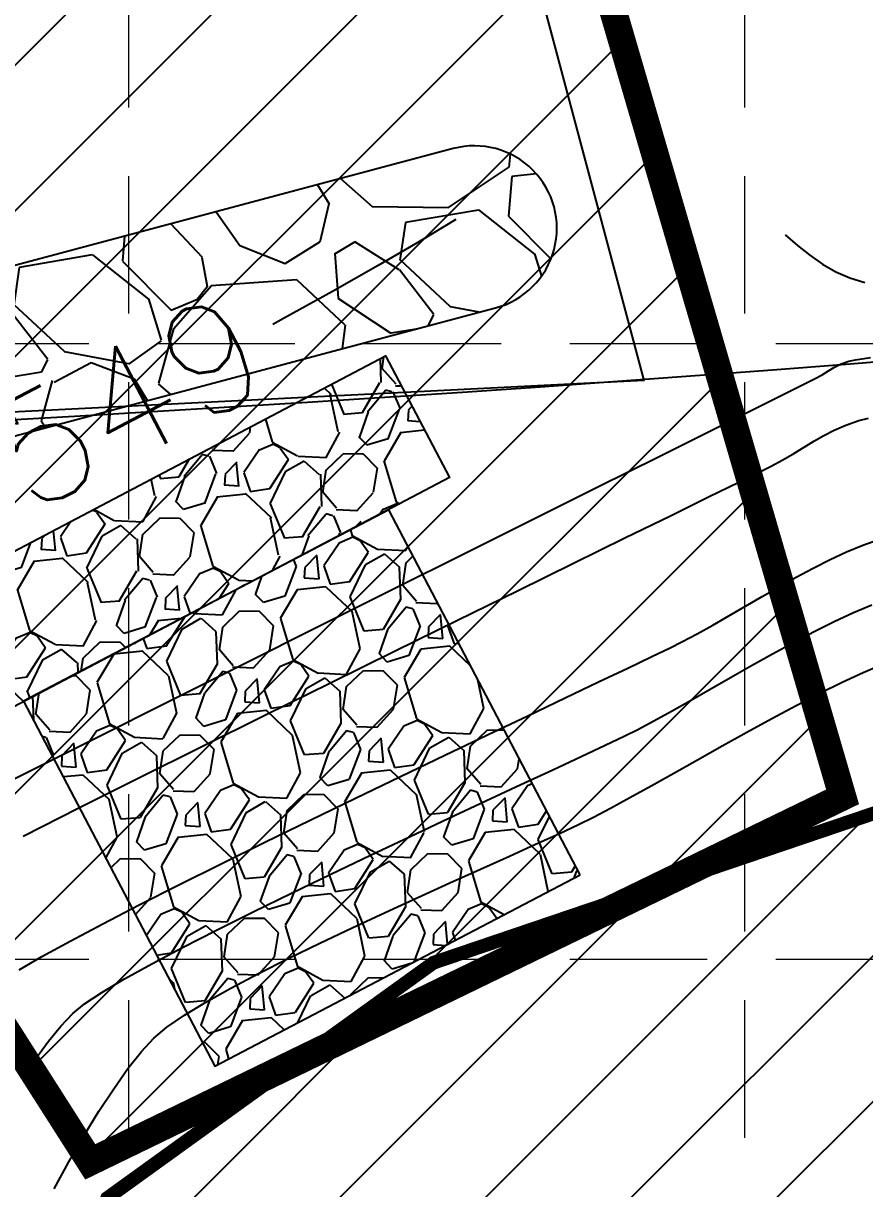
# Model space of a CAD drawing. Extents: x 2138193 to 2139991, y 332071 to 334944.
# Drawn here: x 2138814.9 to 2138876.1, y 332863.1 to 332947.9 of the extents above; entities that cross this region are included whole.
import ezdxf

# ---------------------------------------------------------------- set-up
doc = ezdxf.new("R2010")
doc.units = 0
doc.header["$LTSCALE"] = 100
doc.header["$MEASUREMENT"] = 0
doc.linetypes.add('DASHED', pattern=[0.75, 0.5, -0.25])
doc.linetypes.add('HIDDEN', pattern=[0.375, 0.25, -0.125])
for name, color, linetype in [('C-EROS-HTCH-OL', 250, 'Continuous'), ('CONTOURS', 35, 'Continuous'), ('GRID', 254, 'DASHED'), ('STORM', 5, 'Continuous'), ('V-PROP-SUBD-N', 7, 'Continuous')]:
    doc.layers.add(name, color=color, linetype=linetype)
doc.styles.add('L100', font='simplex', dxfattribs={"height": 10})
pattern_1 = [(189.650163708709, (2136263.9611964, 333565.1061612194), (-237.1703105930105, -41.83589271792687), [2.690719995381807, -266.3817595427981]), (146.6070637087089, (2136261.308546196, 333564.6551103686), (200.5962447802403, -133.2709627832561), [4.617359992075039, -457.1184992154291]), (94.14776370870892, (2136257.453439142, 333567.1963993197), (20.279368442801, -296.6289753025111), [3.255759994412008, -322.3206394467881]), (228.911063708709, (2136248.23428907, 333568.1168729241), (263.9365423335035, 301.2266631694417), [4.204759992783201, -416.271159285537]), (254.471063708709, (2136245.470795742, 333564.9477871626), (70.5427453680726, 250.2473296935367), [4.123099992923358, -408.1874592994114]), (318.911063708709, (2136244.366934082, 333560.9751948885), (-301.2266631694417, 263.9365423335036), [4.204759992783201, -416.271159285537]), (359.331563708709, (2136247.536019843, 333558.2117015602), (-327.9928846670754, 4.546083389435643), [5.560579990456153, -550.4969790551598]), (33.89266370870897, (2136253.096216982, 333558.1468349823), (382.8539887748879, 258.1139602739893), [5.249759990989624, -519.7264191079723]), (83.06696370870897, (2136257.453957271, 333561.0743082062), (35.90958508721063, 303.1674495344561), [4.21899999275876, -417.6814592831165]), (136.873763708709, (2136257.963232603, 333565.262462761), (160.0890256881682, -152.2218947473346), [4.816639991733006, -236.0152595949175]), (184.034763708709, (2136254.447815147, 333568.5551577107), (-324.7236702301712, -23.54864158411016), [6.228959989308983, -616.6674989415885]), (100.4514637087089, (2136263.635309123, 333555.6714488667), (-35.29745862203108, 180.98091861928), [2.126019996351026, -210.4768796387501]), (133.106563708709, (2136263.249642979, 333557.7622050959), (179.0399830401669, -192.7295489892571), [4.04473999305785, -400.4302193127255]), (186.6373637087089, (2136260.485631522, 333560.7152104479), (-12.4127355451621, -15.68197189361071), [2.828419995145468, -25.45583995630911]), (164.8359637087089, (2136260.877421634, 333563.4659377121), (103.2353108388098, -30.69970031267441), [1.523159997385739, -150.7922997411891]), (253.438763708709, (2136259.40730199, 333563.8643699202), (21.55623286365871, 59.45863599699707), [2.1540599963029, -105.5492398188416]), (352.6011637087089, (2136258.793307501, 333561.7996639479), (71.87136434374824, -5.874197534868562), [3.498579993995246, -113.1204598058468]), (123.202463708709, (2136262.262748411, 333561.349131226), (18.95122901327023, -40.50741080282996), [2.529819995657968, -60.71573989579113]), (338.026863708709, (2136250.311761106, 333571.0637543085), (194.0578095049405, -77.08155753071757), [3.54399999391729, -350.8568993978101]), (31.98356370870895, (2136253.598332088, 333569.7376882709), (-199.2678688861252, -122.8508031166516), [2.973219994896942, -294.3481594947984]), (254.835963708709, (2136264.745294752, 333564.4855246341), (30.69970031267441, 103.2353108388098), [3.046299994771513, -149.2691597438033]), (305.247863708709, (2136263.948430336, 333561.5452853462), (-119.5816002627561, 171.1731311269837), [3.543999993917289, -350.8568993978101]), (301.081363708709, (2136242.61586745, 333561.3409347432), (-53.58445041749987, 93.42755271378674), [3.417599994134235, -167.4624797125774]), (256.412463708709, (2136244.380218274, 333558.4139796481), (58.13037850276653, 234.5652526779074), [2.863559995085156, -283.4928595134298]), (28.43876370870897, (2136252.489382718, 333548.6794302763), (93.42761004156372, 53.58435112227453), [3.046299994771512, -149.2691597438033]), (338.991363708709, (2136255.168083179, 333550.1301417598), (-253.5164617686004, 98.63775526724746), [3.352619994245762, -331.9084794303319]), (31.08136370870896, (2136244.805218868, 333554.7616688113), (-93.42755271378675, -53.58445041749983), [1.708799997067118, -169.1712797096445]), (62.94726370870894, (2136251.548464695, 333549.4241941785), (33.96900624498332, 75.14058227254334), [1.019799998249676, -100.9605798267173]), (127.601163708709, (2136252.01228161, 333550.3324198476), (34.63320209411881, -52.92013846583551), [4.123099992923358, -78.33899986554361]), (147.6463637087089, (2136249.496524788, 333553.5990645405), (169.2323897342816, -108.4453576110011), [3.820999993441863, -378.2784593507454]), (265.327463708709, (2136257.676161648, 333560.3882869142), (9.143469950302396, 43.77667541560179), [2.884439995049318, -69.2265798811836]), (314.7945637087089, (2136257.441191207, 333557.513432333), (241.7678670595722, -242.3804905976725), [5.035879991356716, -498.5512591443164]), (22.58276370870896, (2136260.989301016, 333553.9397903958), (-149.6169952918553, -60.12284816286777), [2.059119996465849, -203.8534796501181]), (51.63736370870897, (2136262.890545221, 333554.7305308442), (-3.269235336787164, 28.09469874489772), [1.199999997940391, -18.7999999677328]), (81.89376370870896, (2136249.555267398, 333554.3177781858), (-24.16136443387472, -159.4246711460049), [2.778479995231183, -275.0703995278856]), (9.650163708708947, (2136249.947057509, 333557.0685054499), (237.1703105930104, 41.83589271792689), [5.381439990763617, -263.6910395474164]), (321.637363708709, (2136255.252357917, 333557.9706071514), (28.09469874489772, 3.269235336787165), [5.199999991075031, -14.79999997459816]), (286.942163708709, (2136259.329669348, 333554.7432969083), (-69.930351581083, 233.9011500801788), [3.162279994572451, -313.0654794626731]), (215.691963708709, (2136260.25117921, 333551.7182647531), (-65.33289369311223, -50.31513981960368), [2.912039995001949, -142.6901597550952]), (169.2833637087089, (2136257.88611809, 333550.0192986355), (-422.0847208063873, 79.02205896660614), [4.741299991862316, -469.3894791943679]), (137.063463708709, (2136253.227504524, 333550.9009559189), (-191.4529131141216, 177.0474045957193), [5.015979991390871, -496.5814791476972])]
pattern_2 = [(45, (0, 0), (-5.303300858899106, 5.303300858899107), [])]

msp = doc.modelspace()

# ---------------------------------------------------------------- hatches: boundary and pattern name
at = {"layer": 'CONTOURS', "ltscale": 10}
h = msp.add_hatch(dxfattribs=at)
h.set_pattern_fill('ANSI31', color=5, scale=60, style=0)
h.set_pattern_definition(pattern_2)
h.paths.add_polyline_path([(2138483.546160111, 332606.2740493599), (2138656.140052903, 332606.2740493599), (2138921.264482902, 332760.8706732228), (2139372.471049562, 332785.9219287917), (2139377.748317752, 332780.6479753673), (2139409.411939294, 332807.0177192923), (2139404.134671104, 332828.1135155923), (2139401.496037009, 332952.0512992817), (2139392.260811476, 332977.1025548506), (2139347.404019459, 332973.1470955816), (2139339.488117175, 332969.1916305132), (2139182.489332715, 332936.2294564062), (2139043.960999322, 332917.7706368185), (2138914.667891463, 332903.2672764998), (2138844.744069344, 332879.534509287), (2138820.996350087, 332862.3941780554), (2138795.929319984, 332796.4698240421), (2138748.301847437, 332763.2789477164)])
at = {"layer": 'STORM', "ltscale": 10}
h = msp.add_hatch(dxfattribs=at)
h.set_pattern_fill('ANSI31', color=256, scale=60, style=0)
h.set_pattern_definition(pattern_2)
edge = h.paths.add_edge_path()
edge.add_arc((2138930.844725567, 332990.1321820082), 166.549287147957, 195.0519319776693, 211.941500534012, ccw=False)
edge.add_line((2138770.009604542, 332946.8802584197), (2138729.5949334, 333099.0490632934))
edge.add_arc((2138570.305118757, 333074.2740595049), 161.2049808838311, 8.840616334159408, 51.97797686809191)
edge.add_line((2138669.601635573, 333201.2671601443), (2138596.961270724, 333262.6174647977))
edge.add_arc((2138765.777764525, 333417.2154842615), 228.9094934713908, 218.0387459639399, 222.4826908267262, ccw=False)
edge.add_arc((2138730.519535906, 333389.6303194792), 184.1424966829462, 182.1560704802213, 218.0387459640246, ccw=False)
edge.add_line((2138546.507401946, 333382.7025752405), (2138547.551226309, 333423.7599843352))
edge.add_arc((2138578.693465531, 333417.4247829836), 31.78008558743384, 3.9118422731859255, 168.5013406124941, ccw=False)
edge.add_arc((2137807.668131527, 333364.7014454374), 804.6059495437065, 1.104039146654486, 3.911842273261982, ccw=False)
edge.add_arc((2138713.619635881, 333382.1604929355), 101.51377023985, 181.104039146657, 232.5806225776695)
edge.add_arc((2144079.223507243, 340395.1622013246), 8931.68352320895, 232.5806225774647, 233.0822559611601)
edge.add_arc((2138526.294291825, 333017.1414624664), 302.6013999155484, 24.979695893140217, 51.6014816422005, ccw=False)
edge.add_line((2138800.589598729, 333144.9291451324), (2138874.515814985, 332891.6130438357))
edge.add_line((2138874.515814985, 332891.6130438357), (2138819.766169965, 332865.0370932774))
edge.add_line((2138819.766169965, 332865.0370932774), (2138799.430584695, 332896.9282304678))
edge.add_line((2138799.430584695, 332896.9282304678), (2138793.799187461, 332901.6181047781))
edge.add_line((2138793.799187461, 332901.6181047781), (2138791.911494966, 332908.9304661117))
edge.add_line((2138791.911494966, 332908.9304661117), (2138790.870765293, 332906.5199468876))
edge.add_line((2138790.870765293, 332906.5199468876), (2138790.024991594, 332903.4024800682))
edge.add_line((2138790.024991594, 332903.4024800682), (2138789.512881502, 332902.0187613366))
at = {"layer": 'STORM'}
h = msp.add_hatch(dxfattribs=at)
h.set_pattern_fill('GRAVEL', color=1, scale=19.99999996567319, angle=-38.36263629129103, style=0)
h.set_pattern_definition(pattern_1)
edge = h.paths.add_edge_path()
edge.add_line((2138846.176510124, 332938.8071267393), (2138789.262886711, 332923.6321087859))
edge.add_arc((2138790.808677326, 332917.8346497518), 5.999999989772912, 104.929586007992, 284.9295860036954)
edge.add_line((2138792.354467941, 332912.0371907178), (2138849.268091354, 332927.2122086711))
edge.add_arc((2138847.722300739, 332933.0096677052), 5.999999989652943, 284.9295860036954, 464.929586007992)
h = msp.add_hatch(dxfattribs=at)
h.set_pattern_fill('GRAVEL', color=1, scale=19.99999996567319, angle=-38.36263629129103, style=0)
h.set_pattern_definition(pattern_1)
edge = h.paths.add_edge_path()
edge.add_line((2138846.176510124, 332938.8071267393), (2138789.262886711, 332923.6321087859))
edge.add_arc((2138790.808677326, 332917.8346497518), 5.999999989772912, 104.929586007992, 284.9295860036954)
edge.add_line((2138792.354467941, 332912.0371907178), (2138849.268091354, 332927.2122086711))
edge.add_arc((2138847.722300739, 332933.0096677052), 5.999999989652943, 284.9295860036954, 464.929586007992)
h = msp.add_hatch(dxfattribs=at)
h.set_pattern_fill('GRAVEL', color=1, scale=10, angle=64.34952718702273, style=0)
h.set_pattern_definition([(292.3623271870227, (2145459.975643745, 335245.1340248804), (46.50025715713424, -111.075315307529), [1.345359999999998, -133.1908799999998]), (249.3192271870227, (2145460.487503271, 335243.8898384694), (42.93116991846548, 112.5029574477189), [2.30868, -228.55925]), (196.8599271870227, (2145459.672169534, 335241.7299239121), (142.4477100016151, 42.52823102977793), [1.62788, -161.16032]), (331.6232271870227, (2145460.237566316, 335237.1320628356), (-175.9615286840868, 95.59048491664953), [2.10238, -208.13558]), (357.1832271870228, (2145462.087326559, 335236.1328696382), (-129.8181969492958, 6.872920379922362), [2.061549999999997, -204.0937299999998]), (61.62322718702277, (2145464.14638851, 335236.0315588352), (-95.59048491664953, -175.9615286840868), [2.10238, -208.13558]), (102.0437271870227, (2145465.145581708, 335237.8813190776), (33.8706335474504, -160.4767275714355), [2.780289999999999, -275.2484899999999]), (136.6048271870227, (2145464.565450126, 335240.6004085113), (-168.0176578959837, 158.3352933505388), [2.62488, -259.86321]), (185.7791271870227, (2145462.65812528, 335242.4037697985), (-151.8190933800339, -15.84181665203323), [2.1095, -208.84073]), (239.5859271870227, (2145460.559344477, 335242.1913571354), (56.63124546568557, 94.83091492465876), [2.408319999999998, -118.0076299999999]), (286.7469271870227, (2145459.340142119, 335240.1144494317), (47.21396429383236, -155.7910196342499), [3.114479999999996, -308.3337499999996]), (203.1636271870227, (2145464.613223673, 335246.0131451286), (-84.38868266548853, -37.12884511433628), [1.06301, -105.23844]), (235.8187271870227, (2145463.635903575, 335245.5949999071), (74.30349743709431, 108.5310507327627), [2.022369999999998, -200.2151099999999]), (289.3495271870227, (2145462.499708071, 335243.9219608233), (9.014518239082582, -4.328801543966581), [1.414209999999999, -12.72791999999999]), (267.5481271870227, (2145461.114950202, 335243.8104007661), (3.614957010510096, 53.73018096549986), [0.7615799999999999, -75.39614999999998]), (356.1509271870227, (2145461.082369652, 335243.0495206783), (-31.37234862670956, 3.971887152323816), [1.077029999999998, -52.77461999999994]), (95.31332718702267, (2145462.156973205, 335242.9772212764), (-5.042661234865193, 35.70113968013469), [1.749289999999999, -56.56022999999997]), (225.9146271870227, (2145461.994986845, 335244.7189906123), (17.67210334549054, 13.70024152445139), [1.26491, -30.35787]), (80.73902718702274, (2145458.571665533, 335237.821101718), (16.24453092953293, 103.131543368651), [1.771999999999998, -175.4284499999998]), (134.6957271870227, (2145458.856835796, 335239.5700093548), (81.84450895199033, -83.67483044883554), [1.48661, -147.17408]), (357.5481271870227, (2145460.192083755, 335245.5847506533), (-53.73018096549986, 3.614957010510096), [1.52315, -74.63458]), (47.96002718702272, (2145461.71384393, 335245.519589551), (-70.33149219191722, -77.15880525759054), [1.771999999999999, -175.4284499999999]), (43.79352718702277, (2145464.160665112, 335235.1372455911), (-39.67300381555604, -36.41501079725057), [1.7088, -83.73123999999999]), (359.1246271870227, (2145465.394144071, 335236.3198400511), (-120.8036680021964, 2.54431022353967), [1.431779999999999, -141.7464299999999]), (131.1509271870227, (2145469.249887207, 335241.346095603), (-36.41496867419075, 39.673042701952), [1.52315, -74.63457999999999]), (81.70352718702274, (2145468.247583056, 335242.4929985588), (-20.21639915904661, -134.5038960644062), [1.67631, -165.9542399999999]), (133.7935271870227, (2145467.128775106, 335236.9289830328), (36.41501079725054, -39.67300381555606), [0.8543999999999994, -84.5856399999999]), (165.6594271870227, (2145468.990159194, 335240.805224676), (-40.386858533723, 8.300709969318639), [0.5098999999999992, -50.48028999999995]), (230.3133271870228, (2145468.49614542, 335240.9315195318), (22.00090091435533, 22.71475947535475), [2.061549999999997, -39.16949999999996]), (250.3585271870227, (2145467.179659606, 335239.345056452), (34.27349166898121, 94.47394949998004), [1.9105, -189.13923]), (8.039627187022695, (2145462.968279595, 335242.5876292581), (-22.35783289386063, -0.3569289849584165), [1.442219999999999, -34.61328999999999]), (57.50672718702272, (2145464.396325466, 335242.7893344691), (91.61870372500634, 144.5891218921842), [2.51794, -249.27563]), (125.2949271870227, (2145465.74896098, 335244.9130993258), (45.78641067812514, -66.35966513908181), [1.029559999999998, -101.9267399999999]), (154.3495271870227, (2145465.1540946, 335245.7534171164), (-13.34331565397412, -4.685715245126329), [0.6, -9.399999999999999]), (184.6059271870227, (2145466.822648139, 335239.2946301492), (80.41680896887803, 5.756403643333056), [1.38924, -137.5352]), (112.3623271870227, (2145465.437890271, 335239.1830700924), (-46.50025715713425, 111.075315307529), [2.690719999999998, -131.8455199999999]), (64.34952718702273, (2145464.414171217, 335241.671442914), (-4.685715245126331, 13.34331565397412), [2.6, -7.4]), (29.65432718702275, (2145465.539659271, 335244.0152169309), (-106.3896629507168, -59.84346404287508), [1.58114, -156.53274]), (318.4041271870227, (2145466.913709688, 335244.7975119207), (31.72926321469862, -26.32971581755817), [1.45602, -71.34508]), (271.9955271870227, (2145468.002589842, 335243.8308992748), (7.89803829181286, -214.5637911782171), [2.370649999999999, -234.6947399999999]), (239.7756271870227, (2145468.085138499, 335241.4616830075), (-65.28887365886878, -112.8599281773774), [2.507989999999997, -248.2907399999998])])
h.paths.add_polyline_path([(2138810.502146459, 332896.2307125264), (2138805.845217756, 332905.0801766374), (2138841.2430742, 332923.7078914516), (2138845.900002903, 332914.8584273406)])
h = msp.add_hatch(dxfattribs=at)
h.set_pattern_fill('GRAVEL', color=1, scale=10, angle=64.34952718702273, style=0)
h.set_pattern_definition([(292.3623271870227, (2138829.837527368, 332900.5529838547), (46.50025715713424, -111.075315307529), [1.345359999999998, -133.1908799999998]), (249.3192271870227, (2138830.349386894, 332899.3087974432), (42.93116991846548, 112.5029574477189), [2.30868, -228.55925]), (196.8599271870227, (2138829.534053157, 332897.1488828859), (142.4477100016151, 42.52823102977793), [1.62788, -161.16032]), (331.6232271870227, (2138830.09944994, 332892.5510218097), (-175.9615286840868, 95.59048491664953), [2.10238, -208.13558]), (357.1832271870228, (2138831.949210181, 332891.5518286119), (-129.8181969492958, 6.872920379922362), [2.061549999999997, -204.0937299999998]), (61.62322718702277, (2138834.008272133, 332891.450517809), (-95.59048491664953, -175.9615286840868), [2.10238, -208.13558]), (102.0437271870227, (2138835.00746533, 332893.3002780513), (33.8706335474504, -160.4767275714355), [2.780289999999999, -275.2484899999999]), (136.6048271870227, (2138834.42733375, 332896.0193674854), (-168.0176578959837, 158.3352933505388), [2.62488, -259.86321]), (185.7791271870227, (2138832.520008903, 332897.8227287723), (-151.8190933800339, -15.84181665203323), [2.1095, -208.84073]), (239.5859271870227, (2138830.4212281, 332897.6103161096), (56.63124546568557, 94.83091492465876), [2.408319999999998, -118.0076299999999]), (286.7469271870227, (2138829.202025741, 332895.5334084059), (47.21396429383236, -155.7910196342499), [3.114479999999996, -308.3337499999996]), (203.1636271870227, (2138834.475107296, 332901.4321041024), (-84.38868266548853, -37.12884511433628), [1.06301, -105.23844]), (235.8187271870227, (2138833.497787198, 332901.0139588809), (74.30349743709431, 108.5310507327627), [2.022369999999999, -200.2151099999999]), (289.3495271870227, (2138832.361591693, 332899.3409197971), (9.014518239082582, -4.328801543966581), [1.414209999999999, -12.72791999999999]), (267.5481271870227, (2138830.976833826, 332899.2293597403), (3.614957010510096, 53.73018096549986), [0.7615799999999999, -75.39614999999998]), (356.1509271870227, (2138830.944253275, 332898.468479652), (-31.37234862670956, 3.971887152323816), [1.077029999999998, -52.77461999999994]), (95.31332718702267, (2138832.018856828, 332898.3961802502), (-5.042661234865193, 35.70113968013469), [1.749289999999999, -56.56022999999998]), (225.9146271870227, (2138831.856870468, 332900.137949586), (17.67210334549054, 13.70024152445139), [1.26491, -30.35787]), (80.73902718702274, (2138828.433549156, 332893.2400606917), (16.24453092953293, 103.131543368651), [1.771999999999998, -175.4284499999998]), (134.6957271870227, (2138828.718719419, 332894.9889683285), (81.84450895199033, -83.67483044883554), [1.48661, -147.17408]), (357.5481271870227, (2138830.053967379, 332901.003709627), (-53.73018096549986, 3.614957010510096), [1.52315, -74.63458]), (47.96002718702272, (2138831.575727553, 332900.9385485248), (-70.33149219191722, -77.15880525759054), [1.771999999999999, -175.4284499999999]), (43.79352718702277, (2138834.022548735, 332890.5562045649), (-39.67300381555604, -36.41501079725057), [1.7088, -83.73123999999999]), (359.1246271870227, (2138835.256027695, 332891.7387990248), (-120.8036680021964, 2.54431022353967), [1.431779999999999, -141.7464299999999]), (131.1509271870227, (2138839.11177083, 332896.7650545767), (-36.41496867419075, 39.673042701952), [1.52315, -74.63457999999999]), (81.70352718702274, (2138838.109466679, 332897.9119575321), (-20.21639915904661, -134.5038960644062), [1.67631, -165.9542399999999]), (133.7935271870227, (2138836.99065873, 332892.3479420064), (36.41501079725054, -39.67300381555606), [0.8543999999999994, -84.5856399999999]), (165.6594271870227, (2138838.852042818, 332896.2241836502), (-40.386858533723, 8.300709969318639), [0.5098999999999992, -50.48028999999995]), (230.3133271870228, (2138838.358029043, 332896.3504785055), (22.00090091435533, 22.71475947535475), [2.061549999999997, -39.16949999999996]), (250.3585271870227, (2138837.041543229, 332894.7640154257), (34.27349166898121, 94.47394949998004), [1.9105, -189.13923]), (8.039627187022695, (2138832.830163218, 332898.0065882319), (-22.35783289386063, -0.3569289849584165), [1.442219999999999, -34.61328999999999]), (57.50672718702272, (2138834.258209089, 332898.2082934434), (91.61870372500634, 144.5891218921842), [2.51794, -249.27563]), (125.2949271870227, (2138835.610844604, 332900.3320582995), (45.78641067812514, -66.35966513908181), [1.029559999999998, -101.9267399999999]), (154.3495271870227, (2138835.015978223, 332901.1723760901), (-13.34331565397412, -4.685715245126329), [0.6, -9.399999999999999]), (184.6059271870227, (2138836.684531762, 332894.7135891229), (80.41680896887803, 5.756403643333056), [1.38924, -137.5352]), (112.3623271870227, (2138835.299773894, 332894.6020290661), (-46.50025715713425, 111.075315307529), [2.690719999999998, -131.8455199999999]), (64.34952718702273, (2138834.276054841, 332897.0904018881), (-4.685715245126331, 13.34331565397412), [2.6, -7.4]), (29.65432718702275, (2138835.401542894, 332899.434175905), (-106.3896629507168, -59.84346404287508), [1.58114, -156.53274]), (318.4041271870227, (2138836.775593311, 332900.2164708945), (31.72926321469862, -26.32971581755817), [1.45602, -71.34508]), (271.9955271870227, (2138837.864473466, 332899.249858248), (7.89803829181286, -214.5637911782171), [2.370649999999999, -234.6947399999999]), (239.7756271870227, (2138837.947022122, 332896.8806419813), (-65.28887365886878, -112.8599281773774), [2.507989999999998, -248.2907399999999])])
h.paths.add_polyline_path([(2138855.407310774, 332885.9277221321), (2138841.48906102, 332912.50369481), (2138814.913088343, 332898.5854450565), (2138828.831338095, 332872.0094723781)])

# ---------------------------------------------------------------- linework, layer by layer
at = {"layer": 'C-EROS-HTCH-OL', "color": 5, "const_width": 2}
msp.add_lwpolyline([(2138789.512881502, 332902.0187613366, -0.07382834502302278), (2138770.009604542, 332946.8802584197), (2138729.5949334, 333099.0490632934, 0.1904769549196536), (2138669.601635573, 333201.2671601443), (2138596.961270724, 333262.6174647977, -0.01939279794487693), (2138585.489966974, 333276.1627768948, -0.1578597160926757), (2138546.507401946, 333382.7025752405), (2138547.551226309, 333423.7599843352, -0.873812725277019), (2138610.399509866, 333419.5928680048, -0.01225196532173577), (2138612.124711034, 333380.204533146, 0.2284638903095635), (2138651.93535417, 333301.5373266729, 0.00218879204120404), (2138714.248347125, 333254.2930602416, -0.1166847359850347), (2138800.589598729, 333144.9291451324), (2138874.515814985, 332891.6130438357), (2138819.766169965, 332865.0370932774), (2138799.430584695, 332896.9282304678), (2138793.799187461, 332901.6181047781), (2138791.911494966, 332908.9304661117), (2138790.870765293, 332906.5199468876), (2138790.024991594, 332903.4024800682)], format="xyb", close=True, dxfattribs=at)
at = {"layer": 'C-EROS-HTCH-OL'}
msp.add_lwpolyline([(2138789.512881502, 332902.0187613366, -0.07382834502302278), (2138770.009604542, 332946.8802584197), (2138729.5949334, 333099.0490632934, 0.1904769549196536), (2138669.601635573, 333201.2671601443), (2138596.961270724, 333262.6174647977, -0.01939279794487693), (2138585.489966974, 333276.1627768948, -0.1578597160926757), (2138546.507401946, 333382.7025752405), (2138547.551226309, 333423.7599843352, -0.873812725277019), (2138610.399509866, 333419.5928680048, -0.01225196532173577), (2138612.124711034, 333380.204533146, 0.2284638903095635), (2138651.93535417, 333301.5373266729, 0.00218879204120404), (2138714.248347125, 333254.2930602416, -0.1166847359850347), (2138800.589598729, 333144.9291451324), (2138860.048374829, 332921.9301080364), (2138807.261768874, 332919.2695859086), (2138797.898903354, 332915.8073926442), (2138793.770940669, 332912.0157965028), (2138791.911494966, 332908.9304661117), (2138790.870765293, 332906.5199468876), (2138790.024991594, 332903.4024800682)], format="xyb", close=True, dxfattribs=at)
msp.add_lwpolyline([(2138789.512881502, 332902.0187613366, -0.07382834502302278), (2138770.009604542, 332946.8802584197), (2138729.5949334, 333099.0490632934, 0.1904769549196536), (2138669.601635573, 333201.2671601443), (2138596.961270724, 333262.6174647977, -0.01939279794487693), (2138585.489966974, 333276.1627768948, -0.1578597160926757), (2138546.507401946, 333382.7025752405), (2138547.551226309, 333423.7599843352, -0.873812725277019), (2138610.399509866, 333419.5928680048, -0.01225196532173577), (2138612.124711034, 333380.204533146, 0.2284638903095635), (2138651.93535417, 333301.5373266729, 0.00218879204120404), (2138714.248347125, 333254.2930602416, -0.1166847359850347), (2138800.589598729, 333144.9291451324), (2138860.048374829, 332921.9301080364), (2138807.261768874, 332919.2695859086), (2138797.898903354, 332915.8073926442), (2138793.770940669, 332912.0157965028), (2138791.911494966, 332908.9304661117), (2138790.870765293, 332906.5199468876), (2138790.024991594, 332903.4024800682)], format="xyb", close=True, dxfattribs=at)
at = {"layer": 'CONTOURS', "color": 5, "ltscale": 10, "const_width": 1}
msp.add_lwpolyline([(2138656.140052903, 332606.2740493598), (2138921.264482902, 332760.8706732228), (2139372.471049562, 332785.9219287917), (2139377.748317752, 332780.6479753673), (2139409.411939294, 332807.0177192923), (2139404.134671104, 332828.1135155923), (2139401.496037009, 332952.0512992817), (2139392.260811476, 332977.1025548506), (2139347.404019459, 332973.1470955816), (2139339.488117175, 332969.1916305132), (2139182.489332715, 332936.2294564062), (2139043.960999322, 332917.7706368185), (2138914.667891463, 332903.2672764998), (2138844.744069344, 332879.534509287), (2138820.996350087, 332862.3941780554), (2138795.929319984, 332796.4698240421), (2138748.301847437, 332763.2789477164), (2138483.546160112, 332606.27404936)], dxfattribs=at)
at = {"layer": 'CONTOURS', "extrusion": (0.5170920639688823, -0.855929785309754, 0), "elevation": 821012.6611952619}
msp.add_lwpolyline([(2002859.645326453, 549), (2002856.569539434, 549)], dxfattribs=at)
at = {"layer": 'CONTOURS', "extrusion": (0.6486600609491999, 0.761078264917203, 0), "elevation": 1640787.463393857}
msp.add_lwpolyline([(-1411887.696113779, 550), (-1411888.867211204, 550)], dxfattribs=at)
at = {"layer": 'CONTOURS', "extrusion": (0.503637404767527, -0.8639151373364343, 0), "elevation": 789576.6681965513}
msp.add_lwpolyline([(2015456.502390917, 549), (2015453.018513048, 549)], dxfattribs=at)
at = {"layer": 'CONTOURS', "extrusion": (0.6163945843215707, 0.7874374365110145, 0), "elevation": 1580551.569177571}
msp.add_lwpolyline([(-1479009.94268318, 550), (-1479011.094773624, 550)], dxfattribs=at)
at = {"layer": 'CONTOURS'}
for points, elevation in [([(2138872.132521907, 332931.0469366692), (2138873.065809892, 332930.4035365419)], 550), ([(2138840.715319332, 332930.291932122), (2138837.394222306, 332928.408380398)], 549), ([(2138874.972891412, 332923.3384044287), (2138875.456786142, 332923.4278587148)], 549), ([(2138875.456786142, 332923.4278587148), (2138876.546774282, 332923.590916115)], 549), ([(2138872.475424855, 332922.039156324), (2138873.018305703, 332922.3390489687)], 549), ([(2138870.284443405, 332920.9449176508), (2138871.839978061, 332921.7210068665)], 549), ([(2138867.905801361, 332919.758892042), (2138870.284443405, 332920.9449176508)], 549), ([(2138864.801032404, 332918.2109334051), (2138867.905801361, 332919.758892042)], 549), ([(2138874.7440636, 332918.6719421296), (2138875.696694911, 332919.0078119767)], 548), ([(2138861.067117007, 332916.3490451052), (2138864.801032404, 332918.2109334051)], 549), ([(2138873.143860564, 332917.9196774992), (2138873.904996393, 332918.3085878551)], 548), ([(2138856.801035644, 332914.2212305072), (2138861.067117007, 332916.3490451052)], 549), ([(2138869.260006593, 332915.6592766083), (2138870.165976456, 332916.1470421812)], 548), ([(2138864.769490762, 332913.4475676201), (2138866.96542461, 332914.5252699078)], 548), ([(2138852.099768789, 332911.8754929762), (2138856.801035644, 332914.2212305072)], 549), ([(2138858.677575989, 332910.4604426691), (2138861.980391979, 332912.0799800406)], 548), ([(2138847.060296916, 332909.3598358772), (2138852.099768789, 332911.8754929762)], 549), ([(2138875.993406003, 332909.9425982774), (2138877.144301911, 332910.3466270726)], 546), ([(2138873.600821749, 332908.8903742206), (2138874.809732391, 332909.4525124817)], 546), ([(2138841.779600499, 332906.7222625752), (2138847.060296916, 332909.3598358772)], 549), ([(2138850.848583294, 332906.6172605503), (2138854.940490518, 332908.6268910058)], 548), ([(2138871.137452046, 332907.6059584411), (2138872.374214744, 332908.2701880287)], 546), ([(2138846.481302044, 332904.4694868027), (2138850.848583294, 332906.6172605503)], 548), ([(2138841.918094495, 332902.2215052627), (2138846.481302044, 332904.4694868027)], 548), ([(2138873.901368486, 332904.377538479), (2138875.306398766, 332905.0279434338)], 545), ([(2138870.933496133, 332902.8558838004), (2138872.437698133, 332903.6473936711)], 545), ([(2138861.964810839, 332902.4705596708), (2138862.829170071, 332902.899517177)], 546), ([(2138860.631201825, 332901.8254336208), (2138861.964810839, 332902.4705596708)], 546), ([(2138867.875930891, 332901.1622680339), (2138869.406870911, 332902.0213836578)], 545), ([(2138872.854207439, 332899.1592278647), (2138874.487419541, 332899.9688037771)], 544), ([(2138871.134997432, 332898.267358542), (2138872.854207439, 332899.1592278647)], 544), ([(2138848.673372135, 332896.1243230954), (2138851.603674866, 332897.5215570579)], 546), ([(2138859.613751809, 332896.5196374613), (2138860.790303695, 332897.1405753688)], 545), ([(2138867.550247508, 332896.3240712188), (2138869.357705472, 332897.3150286973)], 544), ([(2138865.740539492, 332895.316318995), (2138867.550247508, 332896.3240712188)], 544), ([(2138855.482556648, 332894.5432854082), (2138857.234958568, 332895.3672301808)], 545), ([(2138842.354453907, 332893.0977469608), (2138845.573641699, 332894.6424145118)], 546), ([(2138853.419983688, 332893.5804158336), (2138855.482556648, 332894.5432854082)], 545), ([(2138860.57707464, 332892.4106227345), (2138862.226037107, 332893.3377618645)], 544), ([(2138818.943832722, 332890.8062231751), (2138823.294955857, 332892.9862111781)], 548), ([(2138839.065779105, 332891.5122360961), (2138842.354453907, 332893.0977469608)], 546), ([(2138848.559822131, 332891.3166101358), (2138851.096114059, 332892.4982984213)], 545), ([(2138841.222445764, 332883.1989714882), (2138843.605838803, 332884.2901467757)], 544), ([(2138818.296928319, 332881.1109621807), (2138820.672842487, 332882.3687379346)], 546), ([(2138826.487208419, 332880.6397881631), (2138828.963401398, 332881.9096727106)], 545), ([(2138816.251289913, 332879.9876683435), (2138818.296928319, 332881.1109621807)], 546), ([(2138829.993456893, 332877.6887383364), (2138832.005341002, 332878.7516822491)], 544), ([(2138819.345650558, 332876.532237694), (2138820.618809174, 332877.3739732241)], 545), ([(2138828.183839709, 332876.6731559503), (2138829.993456893, 332877.6887383364)], 544), ([(2138818.49543646, 332875.8467318297), (2138819.345650558, 332876.532237694)], 545), ([(2138815.803499562, 332872.5505924361), (2138816.727924544, 332873.8198628649)], 545)]:
    msp.add_lwpolyline(points, dxfattribs=dict(at, elevation=elevation))
at = {"layer": 'CONTOURS', "extrusion": (-0.4997587334392243, -0.8661646542957189, 0), "elevation": -1357293.042240186}
msp.add_lwpolyline([(1686231.372834817, 550), (1686232.492210113, 550)], dxfattribs=at)
at = {"layer": 'CONTOURS', "extrusion": (-0.4110982487160776, -0.9115910431232713, 0), "elevation": -1182783.234053489}
msp.add_lwpolyline([(1812911.537152521, 550), (1812912.65171496, 550)], dxfattribs=at)
at = {"layer": 'CONTOURS', "extrusion": (-0.3019332739231182, -0.9533290607644704, 0), "elevation": -963188.80556528}
msp.add_lwpolyline([(1938529.284364806, 550), (1938530.409551788, 550)], dxfattribs=at)
at = {"layer": 'CONTOURS', "extrusion": (-0.4848611029169735, 0.8745911678482331, 0), "elevation": -745862.8124274272}
msp.add_lwpolyline([(-2032032.32973007, 549), (-2032028.25168258, 549)], dxfattribs=at)
at = {"layer": 'CONTOURS', "extrusion": (0.4774684947504038, -0.8786488698682675, 0), "elevation": 728700.3357546187}
msp.add_lwpolyline([(2038245.807371972, 549), (2038244.930483521, 549)], dxfattribs=at)
at = {"layer": 'CONTOURS', "extrusion": (0.44860223145459, -0.8937315245273395, 0), "elevation": 661959.9384099452}
msp.add_lwpolyline([(2060929.003479045, 549), (2060929.538090984, 549)], dxfattribs=at)
at = {"layer": 'CONTOURS', "extrusion": (-0.3513615111529148, 0.9362398669573628, 0), "elevation": -439822.2405875126}
msp.add_lwpolyline([(-2119475.859197315, 549), (-2119476.467338141, 549)], dxfattribs=at)
at = {"layer": 'CONTOURS', "extrusion": (-0.5201640955077373, 0.85406634036509, 0), "elevation": -828227.1852355513}
msp.add_lwpolyline([(-1999913.698615712, 549), (-1999914.242551355, 549)], dxfattribs=at)
at = {"layer": 'CONTOURS', "extrusion": (0.5104873061611019, -0.8598852890056798, 0), "elevation": 805592.4974641637}
msp.add_lwpolyline([(2009138.615415177, 549), (2009139.130441264, 549)], dxfattribs=at)
at = {"layer": 'CONTOURS', "extrusion": (0.4476931659234947, -0.8941872450361829, 0), "elevation": 659863.9490245536}
msp.add_lwpolyline([(2061598.697357716, 549), (2061599.407999472, 549)], dxfattribs=at)
at = {"layer": 'CONTOURS', "extrusion": (0.2252197350735732, -0.9743079959301317, 0), "elevation": 157351.3664565972}
msp.add_lwpolyline([(2158903.624330854, 548), (2158904.344972839, 548)], dxfattribs=at)
at = {"layer": 'CONTOURS', "extrusion": (-0.4977516300374259, 0.8673196151333633, 0), "elevation": -775881.3518341808}
msp.add_lwpolyline([(-2020796.24033728, 548), (-2020797.069140375, 548)], dxfattribs=at)
at = {"layer": 'CONTOURS', "extrusion": (0.3973850487148083, -0.9176519618340766, 0), "elevation": 544453.3719256963}
msp.add_lwpolyline([(2095038.593311889, 548), (2095039.507675113, 548)], dxfattribs=at)
at = {"layer": 'CONTOURS', "extrusion": (-0.5223634990665134, 0.8527229179768706, 0), "elevation": -833382.4941305721}
msp.add_lwpolyline([(-1997767.786118586, 548), (-1997768.655261482, 548)], dxfattribs=at)
at = {"layer": 'CONTOURS', "extrusion": (0.5205958120980769, -0.8538032562750881, 0), "elevation": 829241.9754126198}
msp.add_lwpolyline([(1999490.867116511, 548), (1999491.701232865, 548)], dxfattribs=at)
at = {"layer": 'CONTOURS', "extrusion": (0.5053386780445819, -0.8629210974777209, 0), "elevation": 793573.4552098447}
msp.add_lwpolyline([(2013911.596632751, 548), (2013912.530365398, 548)], dxfattribs=at)
at = {"layer": 'CONTOURS', "extrusion": (0.445815507648301, -0.8951248701384001, 0), "elevation": 655539.9986661713}
msp.add_lwpolyline([(2062973.170627194, 548), (2062974.032250888, 548)], dxfattribs=at)
at = {"layer": 'CONTOURS', "extrusion": (0.4416549921435221, -0.8971849686183477, 0), "elevation": 645955.3649037706}
msp.add_lwpolyline([(2065992.653295844, 548), (2065994.351185621, 548)], dxfattribs=at)
at = {"layer": 'CONTOURS', "extrusion": (0.4402564400079148, -0.8978720772089738, 0), "elevation": 642735.3003760122}
msp.add_lwpolyline([(2066991.136365489, 548), (2066994.242708645, 548)], dxfattribs=at)
at = {"layer": 'CONTOURS', "extrusion": (0.4404761993236246, -0.8977642885687839, 0), "elevation": 643241.2185126061}
msp.add_lwpolyline([(2066825.910696296, 548), (2066830.073354042, 548)], dxfattribs=at)
at = {"layer": 'CONTOURS', "extrusion": (0.3825449350503396, -0.9239368878161168, 0), "elevation": 510628.4016909354}
msp.add_lwpolyline([(2103538.160021466, 546), (2103539.441141018, 546)], dxfattribs=at)
at = {"layer": 'CONTOURS', "extrusion": (0.4512150983037661, -0.8924152257008632, 0), "elevation": 667999.0995129818}
msp.add_lwpolyline([(2058975.510439219, 546), (2058976.88491936, 546)], dxfattribs=at)
at = {"layer": 'CONTOURS', "extrusion": (0.4987311582749617, -0.8667567315952701, 0), "elevation": 778171.7549641654}
msp.add_lwpolyline([(2019909.507607535, 546), (2019910.931827303, 546)], dxfattribs=at)
at = {"layer": 'CONTOURS', "extrusion": (0.4887196113071884, -0.8724409100470649, 0), "elevation": 754866.056227756}
msp.add_lwpolyline([(2028735.736830849, 546), (2028737.15741728, 546)], dxfattribs=at)
at = {"layer": 'CONTOURS', "extrusion": (0.4470837795483645, -0.8944920872007474, 0), "elevation": 658459.0378399307}
msp.add_lwpolyline([(2062008.17842541, 549), (2062014.243253221, 549)], dxfattribs=at)
at = {"layer": 'CONTOURS', "extrusion": (0.5036112342654959, -0.8639303934470552, 0), "elevation": 789550.5020731725}
msp.add_lwpolyline([(2015487.534620692, 546), (2015488.949070008, 546)], dxfattribs=at)
at = {"layer": 'CONTOURS', "extrusion": (0.5034437956671521, -0.8640279767485836, 0), "elevation": 789159.8870899826}
msp.add_lwpolyline([(2015639.12000463, 546), (2015640.51113871, 546)], dxfattribs=at)
at = {"layer": 'CONTOURS', "extrusion": (0.3839279281074412, -0.9233630629493078, 0), "elevation": 513781.7585927729}
msp.add_lwpolyline([(2102769.991817876, 545), (2102771.430343886, 545)], dxfattribs=at)
at = {"layer": 'CONTOURS', "extrusion": (-0.4979608695572187, 0.8671994997633581, 0), "elevation": -776376.8263398276}
msp.add_lwpolyline([(-2020595.936870967, 546), (-2020597.291151161, 546)], dxfattribs=at)
at = {"layer": 'CONTOURS', "extrusion": (0.4463866557444386, -0.8948401832580475, 0), "elevation": 656868.5536869997}
msp.add_lwpolyline([(2062552.749960571, 545), (2062554.385638516, 545)], dxfattribs=at)
at = {"layer": 'CONTOURS', "extrusion": (0.447382718031094, -0.8943426097459019, 0), "elevation": 659148.1799788387}
msp.add_lwpolyline([(2061781.86974189, 549), (2061787.988430661, 549)], dxfattribs=at)
at = {"layer": 'CONTOURS', "extrusion": (-0.467757539921916, 0.8838568231598358, 0), "elevation": -706230.7160150716}
msp.add_lwpolyline([(-2046166.346675944, 546), (-2046167.587503364, 546)], dxfattribs=at)
at = {"layer": 'CONTOURS', "extrusion": (0.4864786216867895, -0.8736924805912671, 0), "elevation": 749656.307467693}
msp.add_lwpolyline([(2030659.755120586, 546), (2030661.059175279, 546)], dxfattribs=at)
at = {"layer": 'CONTOURS', "extrusion": (-0.4796472889626022, 0.8774613827347767, 0), "elevation": -733794.244452175}
msp.add_lwpolyline([(-2036450.859288903, 545), (-2036452.599109312, 545)], dxfattribs=at)
at = {"layer": 'CONTOURS', "extrusion": (-0.4426721267102321, 0.896683549661663, 0), "elevation": -648297.7549102905}
msp.add_lwpolyline([(-2065225.678779889, 548), (-2065230.897662427, 548)], dxfattribs=at)
at = {"layer": 'CONTOURS', "extrusion": (0.4318913633014836, -0.9019256345761473, 0), "elevation": 623502.7437658516}
msp.add_lwpolyline([(2072868.71180318, 546), (2072870.655298724, 546)], dxfattribs=at)
at = {"layer": 'CONTOURS', "extrusion": (0.4477488570699902, -0.8941593599535362, 0), "elevation": 659992.2935517274}
msp.add_lwpolyline([(2061505.753238128, 549), (2061511.817579058, 549)], dxfattribs=at)
at = {"layer": 'CONTOURS', "extrusion": (-0.4303308574288121, 0.9026712320355531, 0), "elevation": -619916.8317959921}
msp.add_lwpolyline([(-2073941.594585763, 546), (-2073943.945605121, 546)], dxfattribs=at)
at = {"layer": 'CONTOURS', "extrusion": (0.4954549058284923, -0.8686336605787734, 0), "elevation": 770543.4268571164}
msp.add_lwpolyline([(2022828.399976444, 545), (2022830.146565901, 545)], dxfattribs=at)
at = {"layer": 'CONTOURS', "extrusion": (0.3877748950107601, -0.9217541053878708, 0), "elevation": 522549.8557665711}
msp.add_lwpolyline([(2100608.264115356, 544), (2100609.758514385, 544)], dxfattribs=at)
at = {"layer": 'CONTOURS', "extrusion": (-0.4981230303877684, 0.8671063640622795, 0), "elevation": -776758.626181812}
msp.add_lwpolyline([(-2020448.223420952, 545), (-2020449.936295407, 545)], dxfattribs=at)
at = {"layer": 'CONTOURS', "extrusion": (0.4211413339938452, -0.9069950257867374, 0), "elevation": 598829.8390876814}
msp.add_lwpolyline([(2080146.457820213, 544), (2080148.132910158, 544)], dxfattribs=at)
at = {"layer": 'CONTOURS', "extrusion": (-0.4435970305798689, 0.8962263522463076, 0), "elevation": -650428.1747276136}
msp.add_lwpolyline([(-2064550.445475232, 548), (-2064555.708338741, 548)], dxfattribs=at)
at = {"layer": 'CONTOURS', "extrusion": (0.4297832751581898, -0.9029320773980177, 0), "elevation": 618658.7963424714}
msp.add_lwpolyline([(2074314.511318931, 546), (2074317.215327733, 546)], dxfattribs=at)
at = {"layer": 'CONTOURS', "extrusion": (0.4973140087652281, -0.867570617693948, 0), "elevation": 774873.6884757129}
msp.add_lwpolyline([(2021170.222044474, 545), (2021171.876358064, 545)], dxfattribs=at)
at = {"layer": 'CONTOURS', "extrusion": (0.4482041449785274, -0.8939312302543565, 0), "elevation": 661042.0189700346}
msp.add_lwpolyline([(2061163.48653269, 549), (2061169.388317609, 549)], dxfattribs=at)
at = {"layer": 'CONTOURS', "extrusion": (0.4298620930482846, -0.9028945569445791, 0), "elevation": 618839.86684115}
msp.add_lwpolyline([(2074257.496457324, 546), (2074260.498917202, 546)], dxfattribs=at)
at = {"layer": 'CONTOURS', "extrusion": (0.492593873329615, -0.8702593153526869, 0), "elevation": 763882.8996258099}
msp.add_lwpolyline([(2025348.081657801, 545), (2025349.652586073, 545)], dxfattribs=at)
at = {"layer": 'CONTOURS', "extrusion": (0.4447349801298737, -0.8956622116896978, 0), "elevation": 653049.8592573993}
msp.add_lwpolyline([(2063717.445133265, 548), (2063722.663953509, 548)], dxfattribs=at)
at = {"layer": 'CONTOURS', "extrusion": (0.4830115931925676, -0.8756139565137011, 0), "elevation": 741605.1755704054}
msp.add_lwpolyline([(2033609.537268399, 545), (2033611.000113556, 545)], dxfattribs=at)
at = {"layer": 'CONTOURS', "extrusion": (0.4723020074722604, -0.881436789416957, 0), "elevation": 716764.350800778}
msp.add_lwpolyline([(2042506.209808399, 544), (2042508.226166216, 544)], dxfattribs=at)
at = {"layer": 'CONTOURS', "extrusion": (0.4487824732470542, -0.8936410306752129, 0), "elevation": 662375.5653976559}
msp.add_lwpolyline([(2060729.693910579, 549), (2060735.32493227, 549)], dxfattribs=at)
at = {"layer": 'CONTOURS', "extrusion": (-0.4313201913738471, 0.9021989207005447, 0), "elevation": -622190.0950488772}
msp.add_lwpolyline([(-2073248.348958233, 546), (-2073251.784708781, 546)], dxfattribs=at)
at = {"layer": 'CONTOURS', "extrusion": (-0.4309046742873812, 0.9023974521668853, 0), "elevation": -621239.6489503557}
msp.add_lwpolyline([(-2073545.48916342, 545), (-2073547.033224197, 545)], dxfattribs=at)
at = {"layer": 'CONTOURS', "extrusion": (0.4430939342893785, -0.8964751895038479, 0), "elevation": 649282.2506227854}
msp.add_lwpolyline([(2064937.906922878, 545), (2064939.006157684, 545)], dxfattribs=at)
at = {"layer": 'CONTOURS', "extrusion": (0.4461501228761053, -0.8949581374889197, 0), "elevation": 656310.9889321513}
msp.add_lwpolyline([(2062677.559174319, 548), (2062682.645932326, 548)], dxfattribs=at)
at = {"layer": 'CONTOURS', "extrusion": (0.489960692788844, -0.8717445265224646, 0), "elevation": 757760.4701110051}
msp.add_lwpolyline([(2027648.0755721, 544), (2027650.122091536, 544)], dxfattribs=at)
at = {"layer": 'CONTOURS', "extrusion": (0.4912012716315399, -0.8710461013904821, 0), "elevation": 760646.4012377564}
msp.add_lwpolyline([(2026565.234227286, 544), (2026567.220873302, 544)], dxfattribs=at)
at = {"layer": 'CONTOURS', "extrusion": (0.4495384859314482, -0.8932609639217765, 0), "elevation": 664119.058490563}
msp.add_lwpolyline([(2060163.220948947, 549), (2060168.473001726, 549)], dxfattribs=at)
at = {"layer": 'CONTOURS', "extrusion": (0.4221309032961252, -0.9065348865225196, 0), "elevation": 601096.482049378}
msp.add_lwpolyline([(2079467.346711541, 545), (2079469.910175632, 545)], dxfattribs=at)
at = {"layer": 'CONTOURS', "extrusion": (0.4862055869499608, -0.8738444525306802, 0), "elevation": 749029.7759684653}
msp.add_lwpolyline([(2030883.838100317, 544), (2030885.599911257, 544)], dxfattribs=at)
at = {"layer": 'CONTOURS', "extrusion": (0.4502647705202754, -0.8928950870221672, 0), "elevation": 665798.2555377369}
msp.add_lwpolyline([(2059625.370837655, 548), (2059629.929450565, 548)], dxfattribs=at)
at = {"layer": 'CONTOURS', "extrusion": (0.4363763222763315, -0.8997642498769237, 0), "elevation": 633814.8436681248}
msp.add_lwpolyline([(2069713.224723395, 546), (2069716.90145479, 546)], dxfattribs=at)
at = {"layer": 'CONTOURS', "extrusion": (0.423341985942343, -0.9059699569734049, 0), "elevation": 603874.8651589165}
msp.add_lwpolyline([(2078656.428736873, 545), (2078659.408791381, 545)], dxfattribs=at)
at = {"layer": 'CONTOURS', "extrusion": (0.4651811392088346, -0.8852155148461706, 0), "elevation": 700276.1395280382}
msp.add_lwpolyline([(2048203.082276754, 544), (2048204.47964648, 544)], dxfattribs=at)
at = {"layer": 'CONTOURS', "extrusion": (-0.4785557304907462, 0.8780571808341804, 0), "elevation": -731265.4296732806}
msp.add_lwpolyline([(-2037346.100543782, 544), (-2037347.697500159, 544)], dxfattribs=at)
at = {"layer": 'CONTOURS', "extrusion": (-0.438989087891705, 0.8984923932410386, 0), "elevation": -639826.5084307325}
msp.add_lwpolyline([(-2067859.047535064, 546), (-2067862.695576837, 546)], dxfattribs=at)
at = {"layer": 'CONTOURS', "extrusion": (0.4250918691301869, -0.9051502100753245, 0), "elevation": 607890.4811607001}
msp.add_lwpolyline([(2077482.525744901, 545), (2077485.635188374, 545)], dxfattribs=at)
at = {"layer": 'CONTOURS', "extrusion": (0.4411920207452766, -0.8974127260244862, 0), "elevation": 644906.5286780715}
msp.add_lwpolyline([(2066304.185338766, 544), (2066305.424449321, 544)], dxfattribs=at)
at = {"layer": 'CONTOURS', "extrusion": (-0.42433787012003, 0.9055039326154232, 0), "elevation": -606164.4610469738}
msp.add_lwpolyline([(-2077997.964045036, 544), (-2077999.533985446, 544)], dxfattribs=at)
at = {"layer": 'CONTOURS', "extrusion": (0.4422449672342488, -0.8968943019977205, 0), "elevation": 647322.2748064136}
msp.add_lwpolyline([(2065521.27736569, 546), (2065524.842238102, 546)], dxfattribs=at)
at = {"layer": 'CONTOURS', "extrusion": (0.4275686133340694, -0.9039828985614613, 0), "elevation": 613576.4331277127}
msp.add_lwpolyline([(2075807.12362536, 545), (2075810.30987214, 545)], dxfattribs=at)
at = {"layer": 'CONTOURS', "extrusion": (0.4157072122375277, -0.909498495707224, 0), "elevation": 586374.9992586137}
msp.add_lwpolyline([(2083666.843765091, 544), (2083668.700311099, 544)], dxfattribs=at)
at = {"layer": 'CONTOURS', "extrusion": (-0.4308386014409429, 0.9024289997049145, 0), "elevation": -621087.6883352613}
msp.add_lwpolyline([(-2073568.909594188, 545), (-2073572.120082125, 545)], dxfattribs=at)
at = {"layer": 'CONTOURS', "extrusion": (0.4114361241912007, -0.9114385967856107, 0), "elevation": 576593.936627164}
msp.add_lwpolyline([(2086392.539888104, 544), (2086394.638558656, 544)], dxfattribs=at)
at = {"layer": 'CONTOURS', "extrusion": (-0.4463422232628551, 0.8948623468069108, 0), "elevation": -656762.0168970133}
msp.add_lwpolyline([(-2062535.767010621, 546), (-2062539.194263302, 546)], dxfattribs=at)
at = {"layer": 'CONTOURS', "extrusion": (0.4099141281689008, -0.9121241184880104, 0), "elevation": 573110.4135710764}
msp.add_lwpolyline([(2087349.818807901, 544), (2087352.115028112, 544)], dxfattribs=at)
at = {"layer": 'CONTOURS', "extrusion": (0.4350410448352054, -0.9004106226098695, 0), "elevation": 630747.9203360393}
msp.add_lwpolyline([(2070647.681761282, 545), (2070650.863962593, 545)], dxfattribs=at)
at = {"layer": 'CONTOURS', "extrusion": (0.410397671419626, -0.9119066571164774, 0), "elevation": 574217.0290898317}
msp.add_lwpolyline([(2087043.217733009, 544), (2087045.666899562, 544)], dxfattribs=at)
at = {"layer": 'CONTOURS', "extrusion": (0.4515888322367184, -0.89222616336839, 0), "elevation": 668861.1481647622}
msp.add_lwpolyline([(2058640.712013567, 546), (2058643.947241105, 546)], dxfattribs=at)
at = {"layer": 'CONTOURS', "extrusion": (0.412551154612273, -0.9109344349776665, 0), "elevation": 579146.6363660806}
msp.add_lwpolyline([(2085678.089842704, 544), (2085680.647359024, 544)], dxfattribs=at)
at = {"layer": 'CONTOURS', "extrusion": (-0.4404077961302745, 0.8977978464596998, 0), "elevation": -643096.265588557}
msp.add_lwpolyline([(-2066842.793683256, 545), (-2066845.89512079, 545)], dxfattribs=at)
at = {"layer": 'CONTOURS', "extrusion": (0.4584817457282649, -0.8887038251487177, 0), "elevation": 684776.4014625573}
msp.add_lwpolyline([(2053398.602803401, 546), (2053401.591672706, 546)], dxfattribs=at)
at = {"layer": 'CONTOURS', "extrusion": (-0.4473069990349902, 0.8943804831358473, 0), "elevation": -658990.0818679358}
msp.add_lwpolyline([(-2061827.289680623, 545), (-2061830.257953852, 545)], dxfattribs=at)
at = {"layer": 'CONTOURS', "extrusion": (-0.4216261758204582, 0.9067697435749698, 0), "elevation": -599943.0323351694}
msp.add_lwpolyline([(-2079786.136418313, 544), (-2079788.777001949, 544)], dxfattribs=at)
at = {"layer": 'CONTOURS', "extrusion": (0.4288351717144837, -0.9033827513853745, 0), "elevation": 616489.3816886167}
msp.add_lwpolyline([(2074939.036149018, 544), (2074941.651601442, 544)], dxfattribs=at)
at = {"layer": 'CONTOURS', "extrusion": (0.4684553909443999, -0.8834871514035331, 0), "elevation": 707849.0300236277}
msp.add_lwpolyline([(2045562.905473074, 545), (2045565.450779976, 545)], dxfattribs=at)
at = {"layer": 'CONTOURS', "extrusion": (0.4383072743507573, -0.8988251961595258, 0), "elevation": 638265.7835872667}
msp.add_lwpolyline([(2068341.707447586, 544), (2068344.253496396, 544)], dxfattribs=at)
at = {"layer": 'CONTOURS', "extrusion": (-0.5020944635518112, 0.8648127830175841, 0), "elevation": -786008.9297809857}
msp.add_lwpolyline([(-2016810.907750928, 546), (-2016812.833476737, 546)], dxfattribs=at)
at = {"layer": 'CONTOURS', "extrusion": (0.4507133831398206, -0.892668721451949, 0), "elevation": 666849.7594322555}
msp.add_lwpolyline([(2059301.339954327, 544), (2059303.772543188, 544)], dxfattribs=at)
at = {"layer": 'CONTOURS', "extrusion": (0.4854303963295483, -0.8742753172309841, 0), "elevation": 747222.0132585466}
msp.add_lwpolyline([(2031508.785608813, 545), (2031511.041676781, 545)], dxfattribs=at)
at = {"layer": 'CONTOURS', "extrusion": (-0.5106337457400675, 0.8597983354900545, 0), "elevation": -805946.571984139}
msp.add_lwpolyline([(-2008932.828308, 545), (-2008934.744139532, 545)], dxfattribs=at)
at = {"layer": 'CONTOURS', "extrusion": (0.5207002268522619, -0.8537395819311665, 0), "elevation": 829498.3287485496}
msp.add_lwpolyline([(1999329.405965363, 544), (1999331.238720039, 544)], dxfattribs=at)
at = {"layer": 'CONTOURS', "extrusion": (0.727688523245353, -0.6859077293171417, 0), "elevation": 1328071.556257655}
msp.add_lwpolyline([(1709260.808053289, 545), (1709262.07095866, 545)], dxfattribs=at)
at = {"layer": 'CONTOURS', "extrusion": (-0.5670215728009177, 0.8237029415865731, 0), "elevation": -938570.1247443862}
msp.add_lwpolyline([(-1950503.940917308, 544), (-1950505.49137698, 544)], dxfattribs=at)
at = {"layer": 'CONTOURS', "extrusion": (0.7757255075201919, -0.6310704691098616, 0), "elevation": 1449067.854106694}
msp.add_lwpolyline([(1607962.788684667, 545), (1607964.216853794, 545)], dxfattribs=at)
at = {"layer": 'CONTOURS', "extrusion": (0.6406606984210984, -0.767824113647514, 0), "elevation": 1114672.008678107}
msp.add_lwpolyline([(1855500.266567629, 544), (1855501.4997747, 544)], dxfattribs=at)
at = {"layer": 'CONTOURS', "extrusion": (0.7333341906513591, -0.6798683437414308, 0), "elevation": 1342162.527959878}
msp.add_lwpolyline([(1698225.581514669, 544), (1698226.92085109, 544)], dxfattribs=at)
at = {"layer": 'CONTOURS', "extrusion": (0.7846946726734545, -0.6198824652124789, 0), "elevation": 1471981.216476927}
msp.add_lwpolyline([(1587021.314854371, 544), (1587022.896970801, 544)], dxfattribs=at)
at = {"layer": 'CONTOURS', "extrusion": (0.8319925009820835, -0.5547868764756225, 0), "elevation": 1594805.386885954}
msp.add_lwpolyline([(1463532.718288581, 545), (1463534.404855907, 545)], dxfattribs=at)
at = {"layer": 'CONTOURS', "extrusion": (0.8164634364845963, -0.5773971396567216, 0), "elevation": 1554071.131330066}
msp.add_lwpolyline([(1506725.87997602, 544), (1506727.670891286, 544)], dxfattribs=at)
at = {"layer": 'CONTOURS', "extrusion": (0.8380372665260325, -0.5456129946340864, 0), "elevation": 1610793.70212315}
msp.add_lwpolyline([(1445924.594656728, 544), (1445926.556856682, 544)], dxfattribs=at)
at = {"layer": 'CONTOURS', "extrusion": (0.8537815851162984, -0.520631352221801, 0), "elevation": 1652783.579212229}
msp.add_lwpolyline([(1397732.045193443, 544), (1397734.139426823, 544)], dxfattribs=at)
at = {"layer": 'CONTOURS', "extrusion": (0.8659730809415034, -0.500090614873625, 0), "elevation": 1685696.318095407}
msp.add_lwpolyline([(1357855.079265867, 544), (1357857.265338968, 544)], dxfattribs=at)
at = {"layer": 'CONTOURS', "extrusion": (0.8759206080365587, -0.4824552708975882, 0), "elevation": 1712842.459693873}
msp.add_lwpolyline([(1323445.231147173, 544), (1323447.468318395, 544)], dxfattribs=at)
at = {"layer": 'GRID', "color": 252, "linetype": 'HIDDEN', "lineweight": 0, "ltscale": 0.4}
for p, q in [((2138822.562996021, 332296.8050472017), (2138822.562996021, 334897.5322012084)), ((2138867.401770645, 332296.7979976087), (2138867.401770645, 334897.5322012084)), ((2138239.658925912, 332924.6261144558), (2139943.532361615, 332924.6261144558)), ((2138239.658925912, 332879.7873397568), (2139943.532361615, 332879.7873397568))]:
    msp.add_line(p, q, dxfattribs=at)
at = {"layer": 'STORM', "color": 1, "elevation": 312.263456415984}
msp.add_lwpolyline([(2138846.176510124, 332938.8071267393), (2138789.262886711, 332923.6321087859, 0.9999999999999575), (2138792.354467941, 332912.0371907178), (2138849.268091354, 332927.2122086711, 1.000000000000042)], format="xyb", close=True, dxfattribs=at)
msp.add_lwpolyline([(2138846.176510124, 332938.8071267393), (2138789.262886711, 332923.6321087859, 0.9999999999999575), (2138792.354467941, 332912.0371907178), (2138849.268091354, 332927.2122086711, 1.000000000000042)], format="xyb", close=True, dxfattribs=at)
at = {"layer": 'STORM', "color": 1}
for points in [[(2138810.502146459, 332896.2307125264), (2138805.845217756, 332905.0801766374), (2138841.2430742, 332923.7078914516), (2138845.900002903, 332914.8584273406)], [(2138855.407310774, 332885.9277221324), (2138841.48906102, 332912.5036948103), (2138814.913088343, 332898.5854450567), (2138828.831338095, 332872.0094723783)]]:
    msp.add_lwpolyline(points, close=True, dxfattribs=at)
at = {"layer": 'V-PROP-SUBD-N'}
msp.add_arc((2138672.379671393, 335500.1894149316), 2585, 271.110485799236, 287.1527206286253, dxfattribs=at)

# ---------------------------------------------------------------- texts
at = {"layer": 'CONTOURS', "insert": (2138811.583276013, 332919.1843802389, 549), "char_height": 8, "width": 30.09523809523809, "attachment_point": 1, "rotation": 27.64575725788515, "style": 'L100'}
msp.add_mtext('\\Fsimplex.shx;\\W1.0000000000;\\T1.0000000000;\\o\\l549', dxfattribs=at)

doc.saveas('drawing.dxf')
